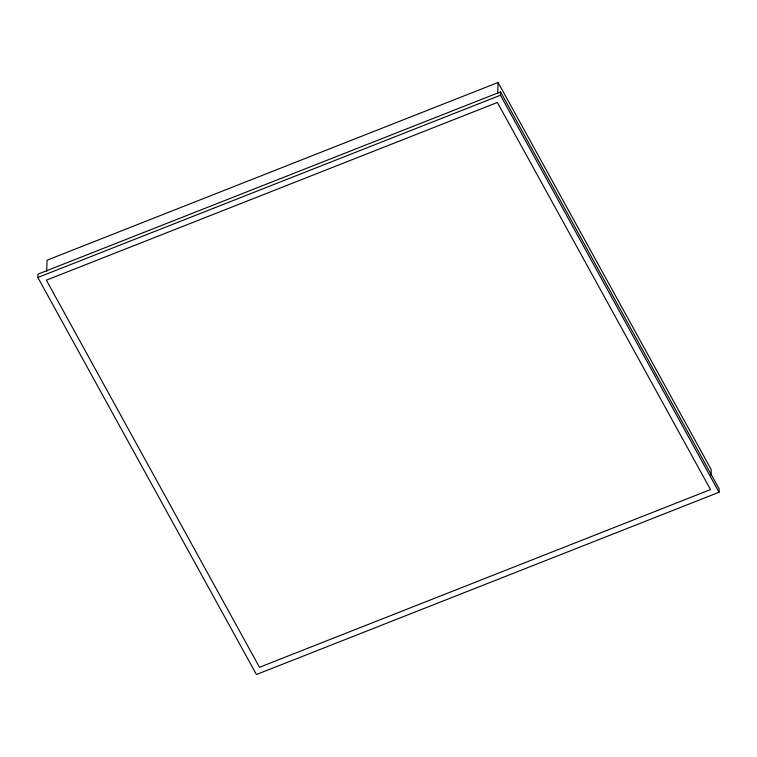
<?xml version="1.0" encoding="UTF-8"?>
<svg xmlns="http://www.w3.org/2000/svg" width="757" height="757" viewBox="0 0 757 757"><rect width="100%" height="100%" fill="white"/><g stroke="black" fill="none" stroke-linecap="round" stroke-linejoin="round"><path stroke-width="1.14" d="M37.85 277.478L37.964 274.148L500.557 91.89L719.15 488.937L719.036 492.268L256.443 674.525L37.85 277.478L500.443 95.221L500.557 91.89M46.679 271.28L47.066 260.181L498.087 82.475L711.22 469.595L711.022 475.15M497.699 93.575L498.087 82.475M500.443 95.221L719.036 492.268M497.387 102.46L46.366 280.166L259.49 667.286L710.52 489.58L497.387 102.46"/></g></svg>
